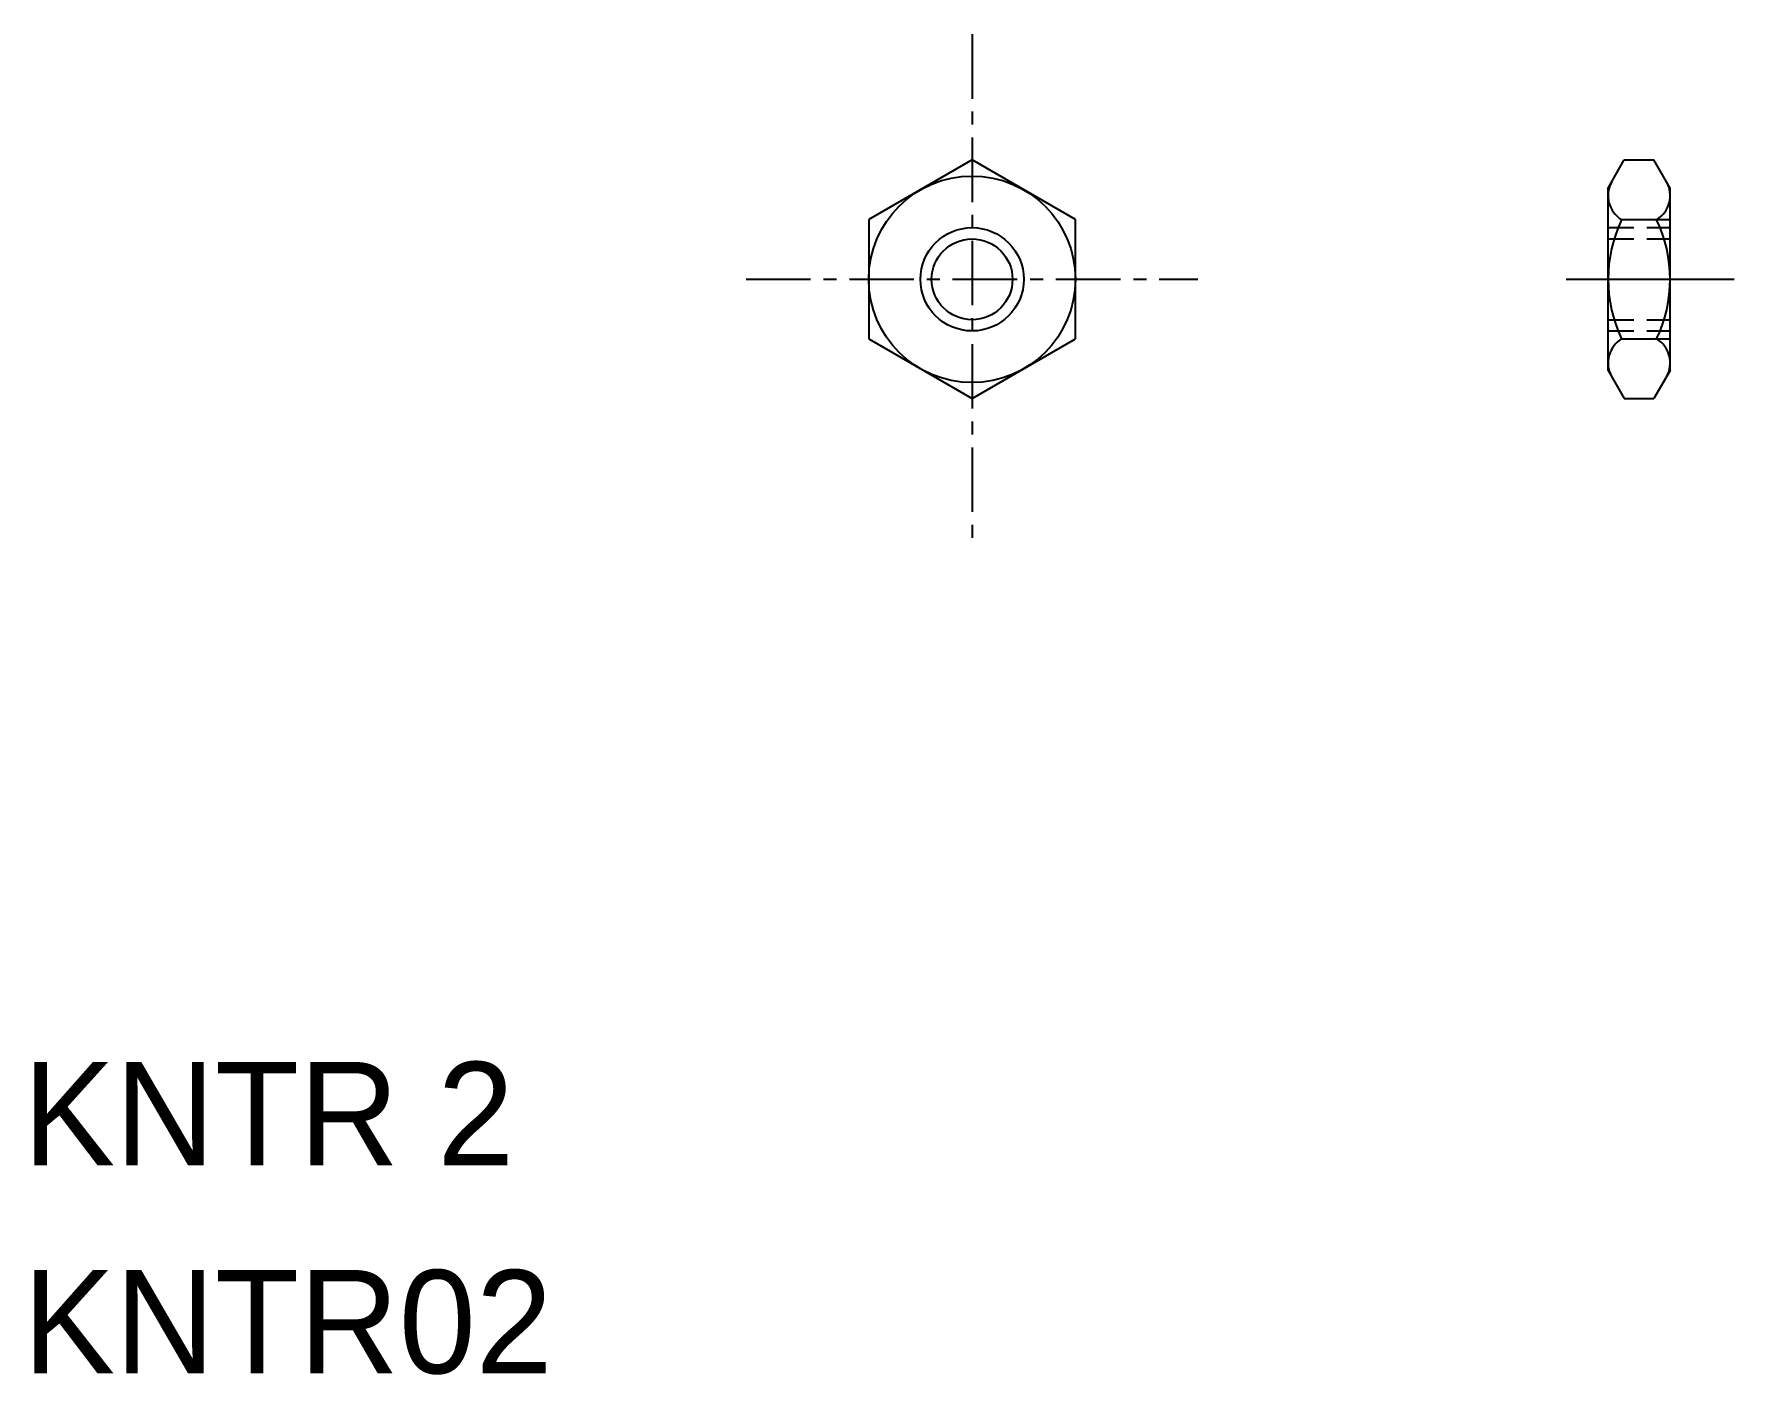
# Model space of a CAD drawing. Extents: x 52.1 to 85.2, y 12.3 to 38.2.
import ezdxf

# ---------------------------------------------------------------- set-up
doc = ezdxf.new("R2010")
doc.units = 0
doc.linetypes.add('CENTER', pattern=[2, 1.25, -0.25, 0.25, -0.25])
doc.linetypes.add('DASHED', pattern=[0.75, 0.5, -0.25])
doc.layers.get('0').update_dxf_attribs({"linetype": 'CONTINUOUS'})
doc.layers.add('CENTER', color=1, linetype='CENTER')

msp = doc.modelspace()

# ---------------------------------------------------------------- linework, layer by layer
at = {"color": 7, "linetype": 'CONTINUOUS'}
for p, q in [((70.247, 35.794), (68.247, 34.639)), ((72.247, 34.639), (70.247, 35.794)), ((82.561, 35.251), (82.874, 35.794)), ((82.874, 35.794), (83.447, 35.794)), ((83.761, 35.251), (83.447, 35.794)), ((82.561, 31.717), (82.561, 35.251)), ((83.761, 31.717), (83.761, 35.251)), ((68.247, 34.639), (68.247, 32.329)), ((72.247, 32.329), (72.247, 34.639)), ((82.821, 34.639), (83.761, 34.639)), ((82.561, 33.484), (83.761, 33.484)), ((68.247, 32.329), (70.247, 31.175)), ((70.247, 31.175), (72.247, 32.329)), ((82.821, 32.329), (83.761, 32.329)), ((82.561, 31.717), (82.874, 31.175)), ((83.761, 31.717), (83.447, 31.175)), ((82.874, 31.175), (83.447, 31.175))]:
    msp.add_line(p, q, dxfattribs=at)
at = {"color": 3, "linetype": 'DASHED'}
for p, q in [((82.561, 34.484), (83.761, 34.484)), ((82.561, 34.268), (83.761, 34.268)), ((82.561, 32.701), (83.761, 32.701)), ((82.561, 32.484), (83.761, 32.484))]:
    msp.add_line(p, q, dxfattribs=at)
at = {"color": 7, "linetype": 'CONTINUOUS'}
for radius in [2, 0.783]:
    msp.add_circle((70.247, 33.484), radius, dxfattribs=at)
at = {"color": 3, "linetype": 'CONTINUOUS'}
msp.add_circle((70.247, 33.484), 1, dxfattribs=at)
at = {"color": 7, "linetype": 'CONTINUOUS'}
for centre, radius, start, end in [((83.105, 35.104), 0.545, 150.4875, 238.5094), ((83.216, 35.104), 0.545, 301.4906, 29.5125), ((85.259, 33.484), 2.698, 154.6614, 205.3386), ((81.062, 33.484), 2.698, 334.6614, 25.3386), ((83.105, 31.864), 0.545, 121.4906, 209.5125), ((83.216, 31.864), 0.545, 330.4875, 58.5094)]:
    msp.add_arc(centre, radius, start, end, dxfattribs=at)
at = {"layer": 'CENTER', "color": 1, "linetype": 'CENTER'}
for p, q in [((70.247, 38.23), (70.247, 28.286)), ((65.871, 33.484), (74.619, 33.484)), ((81.748, 33.484), (85.207, 33.484))]:
    msp.add_line(p, q, dxfattribs=at)

# ---------------------------------------------------------------- texts
at = {"color": 7, "linetype": 'CONTINUOUS'}
for s, p in [('KNTR 2', (51.87, 16.33)), ('KNTR02', (51.87, 12.301))]:
    msp.add_text(s, height=2, dxfattribs=at).set_placement(p)

doc.saveas('drawing.dxf')
